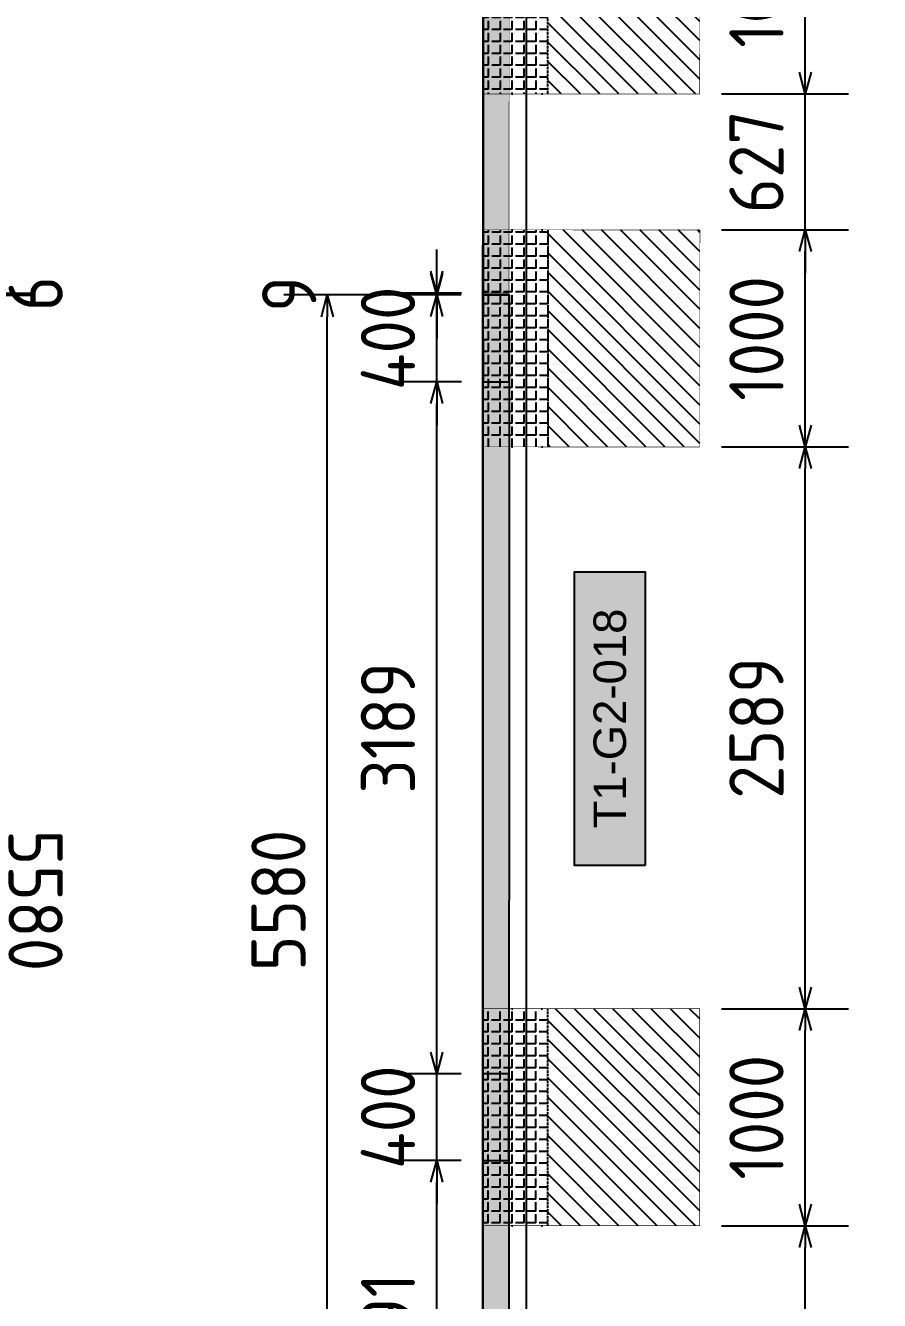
# Model space of a CAD drawing. Header units: centimetres. Extents: x -6122352 to 6876996, y -1694241 to 2592194.
# Drawn here: x 132226 to 136164, y -28651 to -22776 of the extents above; entities that cross this region are included whole.
import ezdxf
from ezdxf.enums import TextEntityAlignment as Align

# ---------------------------------------------------------------- set-up
doc = ezdxf.new("R2010")
doc.units = ezdxf.units.CM
doc.header["$MEASUREMENT"] = 0
doc.header["$PDMODE"] = 66
doc.header["$PDSIZE"] = 100
doc.linetypes.add('CENTER', pattern=[2, 1.25, -0.25, 0.25, -0.25])
doc.linetypes.add('DASHED2', pattern=[0.375, 0.25, -0.125])
doc.layers.get('Defpoints').update_dxf_attribs({"color": 255, "linetype": 'CENTER'})
for name, color, linetype, lineweight, true_color in [('08-Compound Wall-2', 6, 'Continuous', 25, 0xff00ff), ('23585-XR-AR-DAMAC PLOT LIMITS$0$1-End units', 7, 'Continuous', 5, 0xf8991e), ('23585-XR-AR-DAMAC PLOT LIMITS$0$1-Open Space', 7, 'Continuous', 5, 0x90cf5a)]:
    doc.layers.add(name, color=color, linetype=linetype, lineweight=lineweight, true_color=true_color)
for name, color, linetype in [('@MI-FOOTINGS', 7, 'Continuous'), ('@MI-MEP', 7, 'Continuous'), ('@MI-REF LAYER', 7, 'Continuous'), ('@MI-TYPE-01', 30, 'Continuous'), ('@MI-TYPE-02', 6, 'Continuous'), ('PANEL-TAGS', 7, 'Continuous')]:
    doc.layers.add(name, color=color, linetype=linetype)
doc.layers.add('A-ANNO-TEXT', color=3, linetype='Continuous', lineweight=25)
doc.styles.add('PANELTAG_STYLE', font='arial.ttf')
doc.styles.add('Schueco-BEMSTIL', font='isocpeur.ttf', dxfattribs={"width": 0.9})
doc.dimstyles.new('MI- JWC-TXT-2.5 MM', dxfattribs={"dimscale": 1.5, "dimtxt": 2.5, "dimasz": 1, "dimexe": 2, "dimexo": 1, "dimgap": 1, "dimtad": 1, "dimdec": 0, "dimdsep": 46, "dimtxsty": 'Schueco-BEMSTIL', "dimblk": 'OPEN30', "dimcen": 0, "dimdle": 2, "dimclrd": 140, "dimclre": 8, "dimclrt": 40, "dimadec": 0, "dimazin": 2, "dimtfac": 1, "dimtdec": 0, "dimtix": 1, "dimtmove": 2, "dimatfit": 3, "dimldrblk": 'OPEN', "dimfxl": 2, "dimlwd": -1, "dimlwe": -1, "dimarcsym": 0})

# ---------------------------------------------------------------- blocks, each defined once
blk = doc.blocks.new('23585-XR-AR-BOUNDARY WALLS AND SETBACKS')
at = {"layer": '08-Compound Wall-2'}
for points in [[(496495.973413455, 2768983.786159667), (496513.5950819055, 2768967.640515323), (496519.6427699822, 2768974.240856528), (496523.6963717188, 2768978.664658424), (496527.7497715795, 2768983.088258272), (496531.8031700578, 2768987.512056611), (496535.8565700583, 2768991.935856611), (496541.9703225537, 2768998.608210022), (496524.3488342976, 2769014.754286767)], [(496495.973413455, 2768983.786159667), (496495.8382999987, 2768983.638699998), (496513.5336999983, 2768967.425499999)]]:
    blk.add_lwpolyline(points, dxfattribs=at)
blk = doc.blocks.new('A$C9d9485f6')
at = {"layer": 'A-ANNO-TEXT', "rotation": 312.4881850805905}
blk.add_blockref('23585-XR-AR-BOUNDARY WALLS AND SETBACKS', (-2377088.534775567, -1504219.252137818), dxfattribs=at)
blk = doc.blocks.new('23585-XR-AR-DAMAC PLOT LIMITS')
at = {"layer": '23585-XR-AR-DAMAC PLOT LIMITS$0$1-End units', "color": 251, "true_color": 0x636466}
blk.add_lwpolyline([(496519.7165000001, 2768974.1733), (496513.5336999996, 2768967.4255), (496495.8382999999, 2768983.638699999), (496502.0214999998, 2768990.3869)], close=True, dxfattribs=at)
at = {"layer": '23585-XR-AR-DAMAC PLOT LIMITS$0$1-Open Space', "color": 251, "true_color": 0x636466}
blk.add_lwpolyline([(496513.5336999996, 2768967.4255), (496531.2285000002, 2768951.211300001), (496529.2017000001, 2768948.999299999), (496511.5071, 2768965.2139), (496493.8114999998, 2768981.4267), (496495.8382999999, 2768983.638699999)], close=True, dxfattribs=at)
blk = doc.blocks.new('A$Cf093b529')
at = {"layer": 'A-ANNO-TEXT'}
blk.add_blockref('23585-XR-AR-DAMAC PLOT LIMITS', (-495391.9901121984, -2768603.441896566), dxfattribs=at)
blk = doc.blocks.new('A$C92c70a84')
at = {"color": 1, "true_color": 0xeb0000, "const_width": 0.01}
blk.add_lwpolyline([(-1.174661193974316, -22.08967597829178), (-7.174665930680931, -22.08860107138753), (-13.17467066785321, -22.08752616611309), (-19.17467540409416, -22.08645125944167), (-25.17466774489731, -22.08509378228337), (-34.32472875714302, -22.08355128043331), (-34.32042913325131, 1.916467667557299), (-25.17023303266615, 1.91477768169716), (-19.17022829456255, 1.913702775724232), (-13.17022355878726, 1.912627869052812), (-7.170366306323558, 1.91141787590459), (-1.170226481277496, 1.910195486154407), (7.981812528334558, 1.908566202502698), (7.977942958008498, -22.09133005468175)], close=True, dxfattribs=at)
blk = doc.blocks.new('A$C2c283219')
at = {"color": 1, "true_color": 0xeb0000, "const_width": 0.01}
blk.add_lwpolyline([(33.15006756340154, 1.309203065466136), (27.15006282634567, 1.310277972370386), (21.15005808934802, 1.311352877877653), (15.15005335281603, 1.312427784316242), (9.150061011896469, 1.31378526147455), (0, 1.315327763557434), (0.004299624240957201, 25.31534671131521), (9.154495724418666, 25.31365672545508), (15.15450046240585, 25.31258181948215), (21.15450519847218, 25.31150691304356), (27.15436245064484, 25.31029691966251), (33.15450227545807, 25.30907452991232), (42.30654128524475, 25.30744524626061), (42.30267171526793, 1.307548989076167)], close=True, dxfattribs=at)
blk = doc.blocks.new('T1-FOOTING')
at = {"transparency": 33554679}
h = blk.add_hatch(dxfattribs=at)
h.set_pattern_fill('ANGLE', color=256, scale=500)
h.set_pattern_definition([(0, (0, 0), (0, 137.5), [100, -37.5]), (90, (0, 0), (-137.5, 8.419446744138054e-15), [100, -37.5])])
h.paths.add_polyline_path([(-500, -300.0000000000218), (499.9999999999964, -300.0000000000218), (499.9999999999964, -1.818989403545856e-11), (-500, -1.818989403545856e-11)])
h.paths.add_polyline_path([(-499.75, -299.7500000000218), (499.7499999999964, -299.7500000000218), (499.7499999999964, -0.2500000000181899), (-499.75, -0.2500000000181899)], flags=16)
h = blk.add_hatch(dxfattribs=at)
h.set_pattern_fill('ANGLE', color=8, scale=200)
h.set_pattern_definition([(0, (0, 0), (0, 55.00000000000001), [40, -15]), (90, (0, 0), (-55.00000000000001, 3.367778697655222e-15), [40, -15])])
h.paths.add_polyline_path([(500.0000000000025, -300.0000000000218), (500.0000000000035, -1.818989403545856e-11), (-500, -1.816147232602816e-11), (-499.9999999999989, -300.0000000000291)])
h = blk.add_hatch(dxfattribs=at)
h.set_pattern_fill('ANSI31', color=8, scale=500)
h.set_pattern_definition([(45, (0, 0), (-44.19417382415922, 44.19417382415922), [])])
h.paths.add_polyline_path([(500, -1000.000000000015), (500.0000000000025, -300.0000000000218), (-499.9999999999989, -300.000000000029), (-499.9999999999964, -1000.000000000011)])
at = {"layer": '@MI-TYPE-01', "color": 240, "linetype": 'DASHED2', "true_color": 0xed1f24}
blk.add_line((-500.0000000000073, -300.0000000000291), (499.9999999999964, -300.0000000000218), dxfattribs=at)
at = {"layer": '@MI-TYPE-01', "color": 240, "true_color": 0xed1f24, "const_width": 2.5}
blk.add_lwpolyline([(-500, -1.818989403545856e-11), (500.0000000000036, -1.818989403545856e-11), (500, -1000.000000000015), (-499.9999999999964, -1000.000000000011)], close=True, dxfattribs=at)
blk = doc.blocks.new('A$C90a9385a')
at = {"layer": '@MI-TYPE-02'}
h = blk.add_hatch(color=256, dxfattribs=at)
h.dxf.hatch_style = 1
h.paths.add_polyline_path([(5835.000000000029, 0), (0, 0), (0, -120), (5835, -120)])
at = {"layer": '@MI-TYPE-02', "const_width": 2.5}
blk.add_lwpolyline([(5835.000000000029, 0), (0, 0), (0, -120), (5835, -120)], close=True, dxfattribs=at)
at = {"layer": '@MI-FOOTINGS', "color": 240, "true_color": 0xed1f24}
blk.add_blockref('T1-FOOTING', (1417.536642821826, 0.872473891977279), dxfattribs=at)
blk = doc.blocks.new('RCC COPING')
at = {"layer": '@MI-TYPE-01', "transparency": 33554679}
h = blk.add_hatch(color=8, dxfattribs=at)
h.dxf.hatch_style = 1
h.paths.add_polyline_path([(60.00000000000364, 200), (-59.99999999999636, 200), (-59.99999999999636, -200), (60.00000000000364, -200)])
at = {"layer": '@MI-TYPE-01', "color": 30}
blk.add_lwpolyline([(-59.99999999999636, 200), (60.00000000000364, 200), (60.00000000000364, -200), (-59.99999999999636, -200)], close=True, dxfattribs=at)
blk = doc.blocks.new('31309MM')
at = {"layer": '@MI-TYPE-01', "transparency": 33554679}
h = blk.add_hatch(color=30, dxfattribs=at)
h.dxf.hatch_style = 1
h.paths.add_polyline_path([(0, 120.0000000000582), (5581.866123049753, 120.0000000000582), (5581.866123049753, 0), (0, 0)])
h.paths.add_polyline_path([(5591.866123044863, -1.164153218269348e-10), (12763.97374439728, -1.164153218269348e-10), (12763.97374439752, 120.0000000000582), (5591.866123044863, 120)])
h.paths.add_polyline_path([(12773.97374439193, 120), (18355.62019030144, 119.9999999999418), (18355.62019030168, -0.1500736206653528), (12773.97374439193, -0.1500736207235605)])
h.paths.add_polyline_path([(18365.71023449278, -0.1500736205489375), (23537.39638165059, -0.1500736205489375), (23537.39638165035, 119.9999999999418), (18365.71023449278, 119.9999999999418)])
h.paths.add_polyline_path([(23547.39638164593, 120), (30719.50400295644, 120), (30719.50400295644, -5.820766091346741e-11), (23547.39638164593, -5.820766091346741e-11)])
h.paths.add_polyline_path([(30729.50400295085, 0), (36309.33053738088, -5.820766091346741e-11), (36309.33053738088, 119.9999662167393), (30729.50400295109, 119.9999662167975)])
at = {"layer": '@MI-TYPE-01', "color": 30}
blk.add_lwpolyline([(30729.50400295085, 0), (36309.33053738088, -5.820766091346741e-11), (36309.33053738088, 119.9999662167393), (30729.50400295109, 119.9999662167975)], close=True, dxfattribs=at)
at = {"layer": '@MI-TYPE-01', "color": 240, "true_color": 0xed1f24, "rotation": 89.95700707059105}
for p in [(32520.25155518996, 59.99998310836963), (36109.28557160008, 60.15005672897678)]:
    blk.add_blockref('RCC COPING', p, dxfattribs=at)
blk = doc.blocks.new('A$Ceca04276')
at = {"layer": '@MI-TYPE-01', "color": 30, "rotation": 89.98971944707202}
blk.add_blockref('31309MM', (0.4863932078296784, 9.943239066810747), dxfattribs=at)
blk = doc.blocks.new('_Open30')
at = {"color": 0, "linetype": 'ByBlock', "lineweight": -2}
for p, q in [((-1, 0.26794919), (0, 0)), ((0, 0), (-1, -0.26794919)), ((0, 0), (-1, 0))]:
    blk.add_line(p, q, dxfattribs=at)
blk = doc.blocks.new('*D898')
at = {"color": 8, "transparency": 16777216}
for p, q in [((-101.3383461054032, -5844.09564762746), (-919.3445929940035, -5844.09564762746)), ((-102.3324214586608, -11423.83204933398), (-919.3445929940023, -11423.83204933398))]:
    blk.add_line(p, q, dxfattribs=at)
at = {"color": 140, "transparency": 16777216}
blk.add_line((-719.3445929940021, -11323.83204933398), (-719.3445929940033, -5944.09564762746), dxfattribs=at)
at = {"layer": 'Defpoints', "color": 0, "transparency": 16777216}
for p in [(-719.3445929940034, -5844.09564762746), (-1.338346105403204, -5844.09564762746), (-2.332421458660766, -11423.83204933398)]:
    blk.add_point(p, dxfattribs=at)
at = {"color": 140, "transparency": 16777216, "xscale": 100, "yscale": 100, "zscale": 100}
for p, rotation in [((-719.3445929940034, -5844.09564762746), 90), ((-719.3445929940021, -11423.83204933398), 270)]:
    blk.add_blockref('_Open30', p, dxfattribs=dict(at, rotation=rotation))
at = {"color": 40, "transparency": 16777216, "insert": (-944.3445929940051, -8633.963848480718), "char_height": 250, "attachment_point": 5, "rotation": 90, "style": 'Schueco-BEMSTIL'}
blk.add_mtext('5580', dxfattribs=at)
blk = doc.blocks.new('_Open')
at = {"color": 0, "linetype": 'ByBlock', "lineweight": -2}
for p, q in [((-1, 0.1666666666666667), (0, 0)), ((-1, -0.1666666666666667), (0, 0)), ((0, 0), (-1, 0))]:
    blk.add_line(p, q, dxfattribs=at)
blk = doc.blocks.new('*D884')
at = {"color": 8, "transparency": 16777216}
for p, q in [((-101.8989512610589, -9833.129514857339), (-414.3153052969164, -9833.129514857339)), ((-102.3324214586558, -11423.83204933397), (-414.3153052969161, -11423.83204933397))]:
    blk.add_line(p, q, dxfattribs=at)
at = {"color": 140, "transparency": 16777216}
blk.add_line((-214.3153052969161, -11323.83204933397), (-214.3153052969163, -9933.129514857339), dxfattribs=at)
at = {"layer": 'Defpoints', "color": 0, "transparency": 16777216}
for p in [(-214.3153052969164, -9833.129514857339), (-1.898951261058849, -9833.129514857339), (-2.332421458655772, -11423.83204933397)]:
    blk.add_point(p, dxfattribs=at)
at = {"color": 140, "transparency": 16777216, "xscale": 100, "yscale": 100, "zscale": 100}
for p, rotation in [((-214.3153052969164, -9833.129514857339), 90), ((-214.315305296916, -11423.83204933397), 270)]:
    blk.add_blockref('_Open30', p, dxfattribs=dict(at, rotation=rotation))
at = {"color": 40, "transparency": 16777216, "insert": (-439.3153052969191, -10628.48078209566), "char_height": 250, "attachment_point": 5, "rotation": 90, "style": 'Schueco-BEMSTIL'}
blk.add_mtext('1591', dxfattribs=at)
blk = doc.blocks.new('*D909')
at = {"color": 140, "transparency": 16777216}
for p, q in [((-214.3153052969219, -9333.129580342209), (-214.315305296922, -9233.129580342209)), ((-214.3153052969218, -9833.129514857343), (-214.3153052969219, -9433.129580342209)), ((-214.3153052969218, -9933.129514857343), (-214.3153052969218, -10033.12951485734))]:
    blk.add_line(p, q, dxfattribs=at)
at = {"color": 8, "transparency": 16777216}
for p, q in [((-102.1278352702108, -9433.129580342209), (-414.315305296922, -9433.129580342209)), ((-101.8989512610641, -9833.129514857343), (-414.3153052969219, -9833.129514857343))]:
    blk.add_line(p, q, dxfattribs=at)
at = {"layer": 'Defpoints', "color": 0, "transparency": 16777216}
for p in [(-214.3153052969219, -9433.129580342209), (-2.127835270210782, -9433.129580342209), (-1.898951261064064, -9833.129514857343)]:
    blk.add_point(p, dxfattribs=at)
at = {"color": 140, "transparency": 16777216, "xscale": 100, "yscale": 100, "zscale": 100}
for p, rotation in [((-214.3153052969219, -9433.129580342209), 270), ((-214.3153052969218, -9833.129514857343), 90)]:
    blk.add_blockref('_Open30', p, dxfattribs=dict(at, rotation=rotation))
at = {"color": 40, "transparency": 16777216, "insert": (-439.3153052969245, -9633.129547599774), "char_height": 250, "attachment_point": 5, "rotation": 90, "style": 'Schueco-BEMSTIL'}
blk.add_mtext('400', dxfattribs=at)
blk = doc.blocks.new('*D910')
at = {"color": 8, "transparency": 16777216}
for p, q in [((-101.1094620962167, -6244.095582142598), (-414.3153052969229, -6244.095582142598)), ((-102.1278352702109, -9433.12958034221), (-414.3153052969221, -9433.12958034221))]:
    blk.add_line(p, q, dxfattribs=at)
at = {"color": 140, "transparency": 16777216}
blk.add_line((-214.3153052969221, -9333.12958034221), (-214.3153052969228, -6344.095582142598), dxfattribs=at)
at = {"layer": 'Defpoints', "color": 0, "transparency": 16777216}
for p in [(-214.3153052969228, -6244.095582142598), (-1.109462096216653, -6244.095582142598), (-2.127835270210881, -9433.12958034221)]:
    blk.add_point(p, dxfattribs=at)
at = {"color": 140, "transparency": 16777216, "xscale": 100, "yscale": 100, "zscale": 100}
for p, rotation in [((-214.3153052969228, -6244.095582142598), 90), ((-214.3153052969221, -9433.12958034221), 270)]:
    blk.add_blockref('_Open30', p, dxfattribs=dict(at, rotation=rotation))
at = {"color": 40, "transparency": 16777216, "insert": (-439.3153052969246, -7838.612581242402), "char_height": 250, "attachment_point": 5, "rotation": 90, "style": 'Schueco-BEMSTIL'}
blk.add_mtext('3189', dxfattribs=at)
blk = doc.blocks.new('*D911')
at = {"color": 140, "transparency": 16777216}
for p, q in [((-214.3153052969235, -5744.005630093037), (-214.3153052969236, -5644.005630093037)), ((-214.3153052969234, -6244.095582142591), (-214.3153052969235, -5844.005630093037)), ((-214.3153052969234, -6344.095582142591), (-214.3153052969234, -6444.095582142591))]:
    blk.add_line(p, q, dxfattribs=at)
at = {"color": 8, "transparency": 16777216}
for p, q in [((-101.1888203460909, -5844.005630093037), (-414.3153052969236, -5844.005630093037)), ((-101.1094620962172, -6244.095582142591), (-414.3153052969235, -6244.095582142591))]:
    blk.add_line(p, q, dxfattribs=at)
at = {"layer": 'Defpoints', "color": 0, "transparency": 16777216}
for p in [(-214.3153052969235, -5844.005630093037), (-1.188820346090893, -5844.005630093037), (-1.109462096217151, -6244.095582142591)]:
    blk.add_point(p, dxfattribs=at)
at = {"color": 140, "transparency": 16777216, "xscale": 100, "yscale": 100, "zscale": 100}
for p, rotation in [((-214.3153052969235, -5844.005630093037), 270), ((-214.3153052969234, -6244.095582142591), 90)]:
    blk.add_blockref('_Open30', p, dxfattribs=dict(at, rotation=rotation))
at = {"color": 40, "transparency": 16777216, "insert": (-439.3153052969251, -6044.050606117813), "char_height": 250, "attachment_point": 5, "rotation": 90, "style": 'Schueco-BEMSTIL'}
blk.add_mtext('400', dxfattribs=at)
blk = doc.blocks.new('*D888')
at = {"color": 140, "transparency": 16777216}
for p, q in [((-214.315305296918, -5734.999906340273), (-214.315305296918, -5634.999906340273)), ((-214.3153052969179, -5844.005630093046), (-214.3153052969179, -5834.999906340273)), ((-214.3153052969179, -5944.005630093046), (-214.3153052969179, -6044.005630093046))]:
    blk.add_line(p, q, dxfattribs=at)
at = {"color": 8, "transparency": 16777216}
for p, q in [((-101.0454709024635, -5834.999906340273), (-414.315305296918, -5834.999906340273)), ((-101.1888203460851, -5844.005630093046), (-414.315305296918, -5844.005630093046))]:
    blk.add_line(p, q, dxfattribs=at)
at = {"layer": 'Defpoints', "color": 0, "transparency": 16777216}
for p in [(-214.3153052969179, -5834.999906340273), (-1.188820346085087, -5844.005630093046), (-1.045470902463427, -5834.999906340273)]:
    blk.add_point(p, dxfattribs=at)
at = {"color": 140, "transparency": 16777216, "xscale": 100, "yscale": 100, "zscale": 100}
for p, rotation in [((-214.3153052969179, -5834.999906340273), 270), ((-214.3153052969179, -5844.005630093046), 90)]:
    blk.add_blockref('_Open30', p, dxfattribs=dict(at, rotation=rotation))
at = {"color": 40, "transparency": 16777216, "insert": (-895.0208684303062, -5839.502768216658), "char_height": 250, "attachment_point": 5, "rotation": 90, "style": 'Schueco-BEMSTIL'}
blk.add_mtext('9', dxfattribs=at)
blk = doc.blocks.new('*D1365')
at = {"color": 8, "transparency": 16777216}
for p, q in [((1097.898921421858, -10133.30487979477), (1684.68492526375, -10133.30487979477)), ((1097.584496953758, -12724.70992536829), (1684.684925263751, -12724.70992536829))]:
    blk.add_line(p, q, dxfattribs=at)
at = {"color": 140, "transparency": 16777216}
blk.add_line((1484.68492526375, -12624.70992536829), (1484.68492526375, -10233.30487979477), dxfattribs=at)
at = {"layer": 'Defpoints', "color": 0, "transparency": 16777216}
for p in [(997.8989214218584, -10133.30487979477), (1484.68492526375, -10133.30487979477), (997.5844969537579, -12724.70992536829)]:
    blk.add_point(p, dxfattribs=at)
at = {"color": 140, "transparency": 16777216, "xscale": 100, "yscale": 100, "zscale": 100}
for p, rotation in [((1484.68492526375, -10133.30487979477), 90), ((1484.68492526375, -12724.70992536829), 270)]:
    blk.add_blockref('_Open30', p, dxfattribs=dict(at, rotation=rotation))
at = {"color": 40, "transparency": 16777216, "insert": (1259.684925263747, -11429.00740258153), "char_height": 250, "attachment_point": 5, "rotation": 90, "style": 'Schueco-BEMSTIL'}
blk.add_mtext('2591', dxfattribs=at)
blk = doc.blocks.new('*D1366')
at = {"color": 8, "transparency": 16777216}
for p, q in [((1098.074261302944, -9133.30489516681), (1684.68492526375, -9133.30489516681)), ((1097.898921421858, -10133.30487979477), (1684.684925263751, -10133.30487979477))]:
    blk.add_line(p, q, dxfattribs=at)
at = {"color": 140, "transparency": 16777216}
blk.add_line((1484.68492526375, -10033.30487979477), (1484.68492526375, -9233.30489516681), dxfattribs=at)
at = {"layer": 'Defpoints', "color": 0, "transparency": 16777216}
for p in [(998.0742613029438, -9133.30489516681), (1484.68492526375, -9133.30489516681), (997.8989214218584, -10133.30487979477)]:
    blk.add_point(p, dxfattribs=at)
at = {"color": 140, "transparency": 16777216, "xscale": 100, "yscale": 100, "zscale": 100}
for p, rotation in [((1484.68492526375, -9133.30489516681), 90), ((1484.68492526375, -10133.30487979477), 270)]:
    blk.add_blockref('_Open30', p, dxfattribs=dict(at, rotation=rotation))
at = {"color": 40, "transparency": 16777216, "insert": (1259.684925263747, -9633.304887480786), "char_height": 250, "attachment_point": 5, "rotation": 90, "style": 'Schueco-BEMSTIL'}
blk.add_mtext('1000', dxfattribs=at)
blk = doc.blocks.new('*D1367')
at = {"color": 8, "transparency": 16777216}
for p, q in [((1098.688410586678, -6544.270947080018), (1684.68492526375, -6544.270947080018)), ((1098.074261302944, -9133.30489516681), (1684.684925263751, -9133.30489516681))]:
    blk.add_line(p, q, dxfattribs=at)
at = {"color": 140, "transparency": 16777216}
blk.add_line((1484.684925263751, -9033.30489516681), (1484.68492526375, -6644.270947080018), dxfattribs=at)
at = {"layer": 'Defpoints', "color": 0, "transparency": 16777216}
for p in [(998.688410586678, -6544.270947080018), (1484.68492526375, -6544.270947080018), (998.0742613029438, -9133.30489516681)]:
    blk.add_point(p, dxfattribs=at)
at = {"color": 140, "transparency": 16777216, "xscale": 100, "yscale": 100, "zscale": 100}
for p, rotation in [((1484.68492526375, -6544.270947080018), 90), ((1484.684925263751, -9133.30489516681), 270)]:
    blk.add_blockref('_Open30', p, dxfattribs=dict(at, rotation=rotation))
at = {"color": 40, "transparency": 16777216, "insert": (1259.684925263748, -7838.787921123412), "char_height": 250, "attachment_point": 5, "rotation": 90, "style": 'Schueco-BEMSTIL'}
blk.add_mtext('2589', dxfattribs=at)
blk = doc.blocks.new('*D1368')
at = {"color": 8, "transparency": 16777216}
for p, q in [((1098.863750467776, -5544.270962452056), (1684.68492526375, -5544.270962452056)), ((1098.688410586678, -6544.270947080018), (1684.684925263751, -6544.270947080018))]:
    blk.add_line(p, q, dxfattribs=at)
at = {"color": 140, "transparency": 16777216}
blk.add_line((1484.68492526375, -6444.270947080018), (1484.68492526375, -5644.270962452056), dxfattribs=at)
at = {"layer": 'Defpoints', "color": 0, "transparency": 16777216}
for p in [(998.8637504677758, -5544.270962452056), (1484.68492526375, -5544.270962452056), (998.688410586678, -6544.270947080018)]:
    blk.add_point(p, dxfattribs=at)
at = {"color": 140, "transparency": 16777216, "xscale": 100, "yscale": 100, "zscale": 100}
for p, rotation in [((1484.68492526375, -5544.270962452056), 90), ((1484.68492526375, -6544.270947080018), 270)]:
    blk.add_blockref('_Open30', p, dxfattribs=dict(at, rotation=rotation))
at = {"color": 40, "transparency": 16777216, "insert": (1259.684925263748, -6044.270954766036), "char_height": 250, "attachment_point": 5, "rotation": 90, "style": 'Schueco-BEMSTIL'}
blk.add_mtext('1000', dxfattribs=at)
blk = doc.blocks.new('*D1369')
at = {"color": 140, "transparency": 16777216}
for p, q in [((1484.684925263751, -4817.64229431407), (1484.684925263751, -4717.64229431407)), ((1484.684925263751, -5544.270962452056), (1484.684925263751, -4917.64229431407)), ((1484.684925263751, -5644.270962452056), (1484.684925263751, -5744.270962452056))]:
    blk.add_line(p, q, dxfattribs=at)
at = {"color": 8, "transparency": 16777216}
for p, q in [((1098.246436402435, -4917.64229431407), (1684.684925263751, -4917.64229431407)), ((1098.863750467776, -5544.270962452056), (1684.684925263751, -5544.270962452056))]:
    blk.add_line(p, q, dxfattribs=at)
at = {"layer": 'Defpoints', "color": 0, "transparency": 16777216}
for p in [(998.2464364024349, -4917.64229431407), (1484.684925263751, -4917.64229431407), (998.8637504677758, -5544.270962452056)]:
    blk.add_point(p, dxfattribs=at)
at = {"color": 140, "transparency": 16777216, "xscale": 100, "yscale": 100, "zscale": 100}
for p, rotation in [((1484.684925263751, -4917.64229431407), 270), ((1484.684925263751, -5544.270962452056), 90)]:
    blk.add_blockref('_Open30', p, dxfattribs=dict(at, rotation=rotation))
at = {"color": 40, "transparency": 16777216, "insert": (1259.684925263749, -5230.956628383062), "char_height": 250, "attachment_point": 5, "rotation": 90, "style": 'Schueco-BEMSTIL'}
blk.add_mtext('627', dxfattribs=at)
blk = doc.blocks.new('*D1370')
at = {"color": 8, "transparency": 16777216}
for p, q in [((1098.425608793623, -3917.642310365447), (1684.684925263751, -3917.642310365447)), ((1098.246436402435, -4917.64229431407), (1684.684925263751, -4917.64229431407))]:
    blk.add_line(p, q, dxfattribs=at)
at = {"color": 140, "transparency": 16777216}
blk.add_line((1484.684925263751, -4817.64229431407), (1484.684925263751, -4017.642310365447), dxfattribs=at)
at = {"layer": 'Defpoints', "color": 0, "transparency": 16777216}
for p in [(998.4256087936233, -3917.642310365447), (1484.684925263751, -3917.642310365447), (998.2464364024349, -4917.64229431407)]:
    blk.add_point(p, dxfattribs=at)
at = {"color": 140, "transparency": 16777216, "xscale": 100, "yscale": 100, "zscale": 100}
for p, rotation in [((1484.684925263751, -3917.642310365447), 90), ((1484.684925263751, -4917.64229431407), 270)]:
    blk.add_blockref('_Open30', p, dxfattribs=dict(at, rotation=rotation))
at = {"color": 40, "transparency": 16777216, "insert": (1259.684925263749, -4417.642302339757), "char_height": 250, "attachment_point": 5, "rotation": 90, "style": 'Schueco-BEMSTIL'}
blk.add_mtext('1000', dxfattribs=at)
blk = doc.blocks.new('*D919')
at = {"layer": '@MI-TYPE-02', "color": 8, "transparency": 16777216}
for p, q in [((382575.1539312601, -149262.9323053695), (383386.8748209387, -149262.7868674058)), ((382576.1994021626, -155097.9322117098), (383387.9202917591, -155097.7867737462))]:
    blk.add_line(p, q, dxfattribs=at)
at = {"layer": '@MI-TYPE-02', "color": 140, "transparency": 16777216}
blk.add_line((383187.9023777317, -154997.8226098267), (383186.8927413867, -149362.8227002761), dxfattribs=at)
at = {"layer": 'Defpoints', "color": 0, "transparency": 16777216}
for p in [(382475.1539328652, -149262.9502226072), (383186.874824149, -149262.8227018813), (382476.1994037677, -155097.9501289475)]:
    blk.add_point(p, dxfattribs=at)
at = {"layer": '@MI-TYPE-02', "color": 140, "transparency": 16777216, "xscale": 100, "yscale": 100, "zscale": 100}
for p, rotation in [((383186.874824149, -149262.8227018813), 90.01026582106833), ((383187.9202949694, -155097.8226082216), 270.0102658210683)]:
    blk.add_blockref('_Open30', p, dxfattribs=dict(at, rotation=rotation))
at = {"layer": '@MI-TYPE-02', "color": 40, "transparency": 16777216, "insert": (383412.3975559476, -152180.2823412666), "char_height": 250, "attachment_point": 5, "rotation": 270.01026582106834, "style": 'Schueco-BEMSTIL'}
blk.add_mtext('5835', dxfattribs=at)
blk = doc.blocks.new('*D925')
at = {"layer": '@MI-TYPE-02', "color": 140, "transparency": 16777216}
for p, q in [((383187.9023777317, -154997.8226098267), (383187.884460494, -154897.8226114319)), ((383187.9202949694, -155097.8226082216), (383187.9219246642, -155106.9182893527)), ((383187.9398419019, -155206.9182877475), (383187.9577591397, -155306.9182861424))]:
    blk.add_line(p, q, dxfattribs=at)
at = {"layer": '@MI-TYPE-02', "color": 8, "transparency": 16777216}
for p, q in [((382576.1994021626, -155097.9322117098), (383387.9202917591, -155097.7867737462)), ((382576.3427673749, -155107.0278674458), (383387.921921454, -155106.8824548773))]:
    blk.add_line(p, q, dxfattribs=at)
at = {"layer": 'Defpoints', "color": 0, "transparency": 16777216}
for p in [(382476.1994037677, -155097.9501289475), (382476.34276898, -155107.0457846835), (383187.9219246642, -155106.9182893527)]:
    blk.add_point(p, dxfattribs=at)
at = {"layer": '@MI-TYPE-02', "color": 140, "transparency": 16777216, "xscale": 100, "yscale": 100, "zscale": 100}
for p, rotation in [((383187.9202949694, -155097.8226082216), 270.0102658210683), ((383187.9219246642, -155106.9182893527), 90.01026582106833)]:
    blk.add_blockref('_Open30', p, dxfattribs=dict(at, rotation=rotation))
at = {"layer": '@MI-TYPE-02', "color": 40, "transparency": 16777216, "insert": (383412.9211062052, -155102.3301350023), "char_height": 250, "attachment_point": 5, "rotation": 270.01026582106834, "style": 'Schueco-BEMSTIL'}
blk.add_mtext('9', dxfattribs=at)
blk = doc.blocks.new('*D1374')
at = {"layer": '@MI-TYPE-02', "color": 8, "transparency": 16777216}
for p, q in [((92.51966189689422, 42154.20654881329), (904.0988159760661, 42154.35196138187)), ((93.66324724085584, 36574.47006155564), (905.09855064677, 36574.61544835016))]:
    blk.add_line(p, q, dxfattribs=at)
at = {"layer": '@MI-TYPE-02', "color": 140, "transparency": 16777216}
blk.add_line((704.1167364240506, 42054.31612851159), (705.0806366193335, 36674.5796122696), dxfattribs=at)
at = {"layer": 'Defpoints', "color": 0, "transparency": 16777216}
for p in [(-7.480336497968733, 42154.18863157558), (-6.336751154007128, 36574.45214431793), (705.0985538570441, 36574.57961387474)]:
    blk.add_point(p, dxfattribs=at)
at = {"layer": '@MI-TYPE-02', "color": 140, "transparency": 16777216, "xscale": 100, "yscale": 100, "zscale": 100}
for p, rotation in [((704.0988191863402, 42154.31612690645), 90.01026582106833), ((705.0985538570441, 36574.57961387474), 270.0102658210683)]:
    blk.add_blockref('_Open30', p, dxfattribs=dict(at, rotation=rotation))
at = {"layer": '@MI-TYPE-02', "color": 40, "transparency": 16777216, "insert": (929.5986829101348, 39364.48818417545), "char_height": 250, "attachment_point": 5, "rotation": 270.01026582106834, "style": 'Schueco-BEMSTIL'}
blk.add_mtext('5580', dxfattribs=at)
blk = doc.blocks.new('PANELTAG')
at = {"layer": 'PANEL-TAGS', "color": 1}
blk.add_lwpolyline([(-13.5, -3.3), (13.5, -3.3), (13.5, 3.3), (-13.5, 3.3)], close=True, dxfattribs=at)
at = {"layer": 'PANEL-TAGS', "color": 40, "true_color": 0xffd700}
blk.add_solid([(-13.5, -3.3), (13.5, -3.3), (-13.5, 3.3), (13.5, 3.3)], dxfattribs=at)
at = {"layer": 'PANEL-TAGS', "color": 5, "style": 'PANELTAG_STYLE'}
blk.add_attdef('TAGNO', text='', height=3, dxfattribs=at).set_placement((0, 0), align=Align.CENTER)
blk = doc.blocks.new('T1-PARTITION PLAN')
at = {"layer": '@MI-FOOTINGS', "color": 240, "true_color": 0xed1f24, "rotation": 89.98995376478538}
for p in [(-1.223904100770596, -6044.095614885009), (-2.013393265602645, -9633.129547599761)]:
    blk.add_blockref('T1-FOOTING', p, dxfattribs=at)
at = {"layer": '@MI-TYPE-02', "rotation": 89.98973417812736}
blk.add_blockref('A$C90a9385a', (-1.045470902463421, -5834.999906340265), dxfattribs=at)
at = {"layer": '@MI-TYPE-02', "xscale": -1, "rotation": 359.9795117387576}
blk.add_blockref('A$Ceca04276', (-7.324294468271546, -42163.27897696203), dxfattribs=at)
for base, p1, p2, picture, middle, set_off in [((1484.684925263773, -3917.642310365447), (998.2464364024564, -4917.642294314068), (998.4256087936448, -3917.642310365445), '*D1370', (1259.684925263771, -4417.642302339757), (2.194155968027189e-11, 0)), ((1484.684925263695, -4917.64229431407), (998.8637504677201, -5544.270962452054), (998.2464364023792, -4917.642294314068), '*D1369', (1259.684925263694, -5230.956628383062), (-5.525180313270539e-11, 0)), ((1484.684925263763, -5544.270962452055), (998.68841058669, -6544.270947080014), (998.8637504677879, -5544.270962452053), '*D1368', (1259.684925263761, -6044.270954766035), (1.250555214937776e-11, 9.094947017729282e-13)), ((1484.684925263695, -6544.270947080018), (998.0742613028881, -9133.304895166806), (998.6884105866222, -6544.270947080015), '*D1367', (1259.684925263693, -7838.787921123412), (-5.525180313270539e-11, 0)), ((1484.684925263695, -10133.30487979477), (997.5844969537022, -12724.70992536829), (997.8989214218027, -10133.30487979476), '*D1365', (1259.684925263691, -11429.00740258153), (-5.525180313270539e-11, 0))]:
    dim = blk.add_linear_dim(base=base, p1=p1, p2=p2, angle=90, dimstyle='MI- JWC-TXT-2.5 MM')
    dim.commit()
    dim.dimension.update_dxf_attribs({"geometry": picture, "text_midpoint": middle, "insert": set_off})
dim = blk.add_linear_dim(base=(-214.3153052969179, -5834.999906340273), p1=(-1.188820346085086, -5844.005630093044), p2=(-1.045470902463427, -5834.999906340271), angle=90, dimstyle='MI- JWC-TXT-2.5 MM')
dim.commit()
dim.dimension.update_dxf_attribs({"geometry": '*D888', "text_midpoint": (-895.0208684303062, -5839.502768216658), "dimtype": 128})
for base, p1, p2, picture, middle in [((-214.3153052969235, -5844.005630093037), (-1.10946209621715, -6244.095582142587), (-1.188820346090893, -5844.005630093036), '*D911', (-439.3153052969251, -6044.050606117813)), ((-719.3445929940034, -5844.09564762746), (-2.332421458660765, -11423.83204933397), (-1.338346105403203, -5844.095647627459), '*D898', (-944.3445929940051, -8633.963848480718)), ((-214.3153052969228, -6244.095582142598), (-2.12783527021088, -9433.129580342207), (-1.109462096216653, -6244.095582142594), '*D910', (-439.3153052969246, -7838.612581242402)), ((1484.68492526375, -9133.30489516681), (997.898921421858, -10133.30487979476), (998.0742613029433, -9133.304895166806), '*D1366', (1259.684925263747, -9633.304887480786)), ((-214.3153052969219, -9433.129580342209), (-1.898951261064063, -9833.129514857339), (-2.127835270210781, -9433.129580342205), '*D909', (-439.3153052969245, -9633.129547599774)), ((-214.3153052969164, -9833.129514857339), (-2.332421458655771, -11423.83204933397), (-1.898951261058848, -9833.129514857335), '*D884', (-439.3153052969191, -10628.48078209566))]:
    dim = blk.add_linear_dim(base=base, p1=p1, p2=p2, angle=90, dimstyle='MI- JWC-TXT-2.5 MM')
    dim.commit()
    dim.dimension.update_dxf_attribs({"geometry": picture, "text_midpoint": middle})
blk = doc.blocks.new('T1-PARTITON 2')
at = {"layer": '@MI-TYPE-02'}
for base, p2, picture, middle in [((703.0517186709912, 47998.41171437787), (-8.669172612717375, 47998.2841936519), '*D919', (928.574450469634, 45080.95207499256)), ((704.0988191862707, 42154.31612690646), (-7.480336498003453, 42154.18863157558), '*D925', (929.0980007272447, 42158.90428125687))]:
    dim = blk.add_linear_dim(base=base, p1=(-7.623701710253954, 42163.28428731163), p2=p2, angle=90.01026582106833, dimstyle='MI- JWC-TXT-2.5 MM', dxfattribs=at)
    dim.commit()
    dim.dimension.update_dxf_attribs({"geometry": picture, "text_midpoint": middle, "insert": (-382483.823105478, 197261.2344162591)})
dim = blk.add_linear_dim(base=(705.0985538570441, 36574.57961387474), p1=(-7.480336497968731, 42154.18863157558), p2=(-6.336751154007128, 36574.45214431793), angle=90.01026582106833, dimstyle='MI- JWC-TXT-2.5 MM', dxfattribs=at)
dim.commit()
dim.dimension.update_dxf_attribs({"geometry": '*D1374', "text_midpoint": (929.5986829101348, 39364.48818417545)})

msp = doc.modelspace()

# ---------------------------------------------------------------- block references
at = {"layer": '@MI-MEP', "color": 10, "xscale": 1000, "yscale": 1000, "zscale": 1000, "rotation": 180.0021399605882}
msp.add_blockref('A$C92c70a84', (142314.976902634, -40264.27750333773), dxfattribs=at)
at = {"layer": '@MI-REF LAYER', "xscale": 1000, "yscale": 1000, "zscale": 1000}
msp.add_blockref('A$C9d9485f6', (-23958.95045533385, 48155.57226163784), dxfattribs=at)
at = {"layer": '@MI-REF LAYER', "xscale": 1000, "yscale": 1000, "zscale": 1000, "rotation": 312.4882903633292}
msp.add_blockref('A$Cf093b529', (-891608.7329339073, 539022.7201118186), dxfattribs=at)
at = {"layer": '@MI-REF LAYER', "color": 10, "xscale": 1000, "yscale": 1000, "zscale": 1000, "rotation": 180.0007948483618}
msp.add_blockref('A$C2c283219', (176639.8019890648, -16864.11661949182), dxfattribs=at)
at = {"layer": '@MI-TYPE-01'}
msp.add_blockref('T1-PARTITION PLAN', (134337.1482707853, -18173.2455697997), dxfattribs=at)
at = {"layer": '@MI-TYPE-01', "rotation": 359.977467402098}
msp.add_blockref('T1-PARTITON 2', (131327.5857077284, -66171.48470554907), dxfattribs=at)
at = {"layer": 'PANEL-TAGS'}
ref = msp.add_blockref('PANELTAG', (134920.5026964792, -25969.13338859007), dxfattribs=dict(at, xscale=50.00000000000001, yscale=50.00000000000001, zscale=50.00000000000001, rotation=90.00000000000001))
ref.add_attrib('TAGNO', 'T1-G2-018', dxfattribs={"color": 5, "height": 150, "rotation": 90, "style": 'PANELTAG_STYLE'}).set_placement((134920.5026964792, -25969.13338859007), align=Align.MIDDLE_CENTER)

doc.saveas('drawing.dxf')
